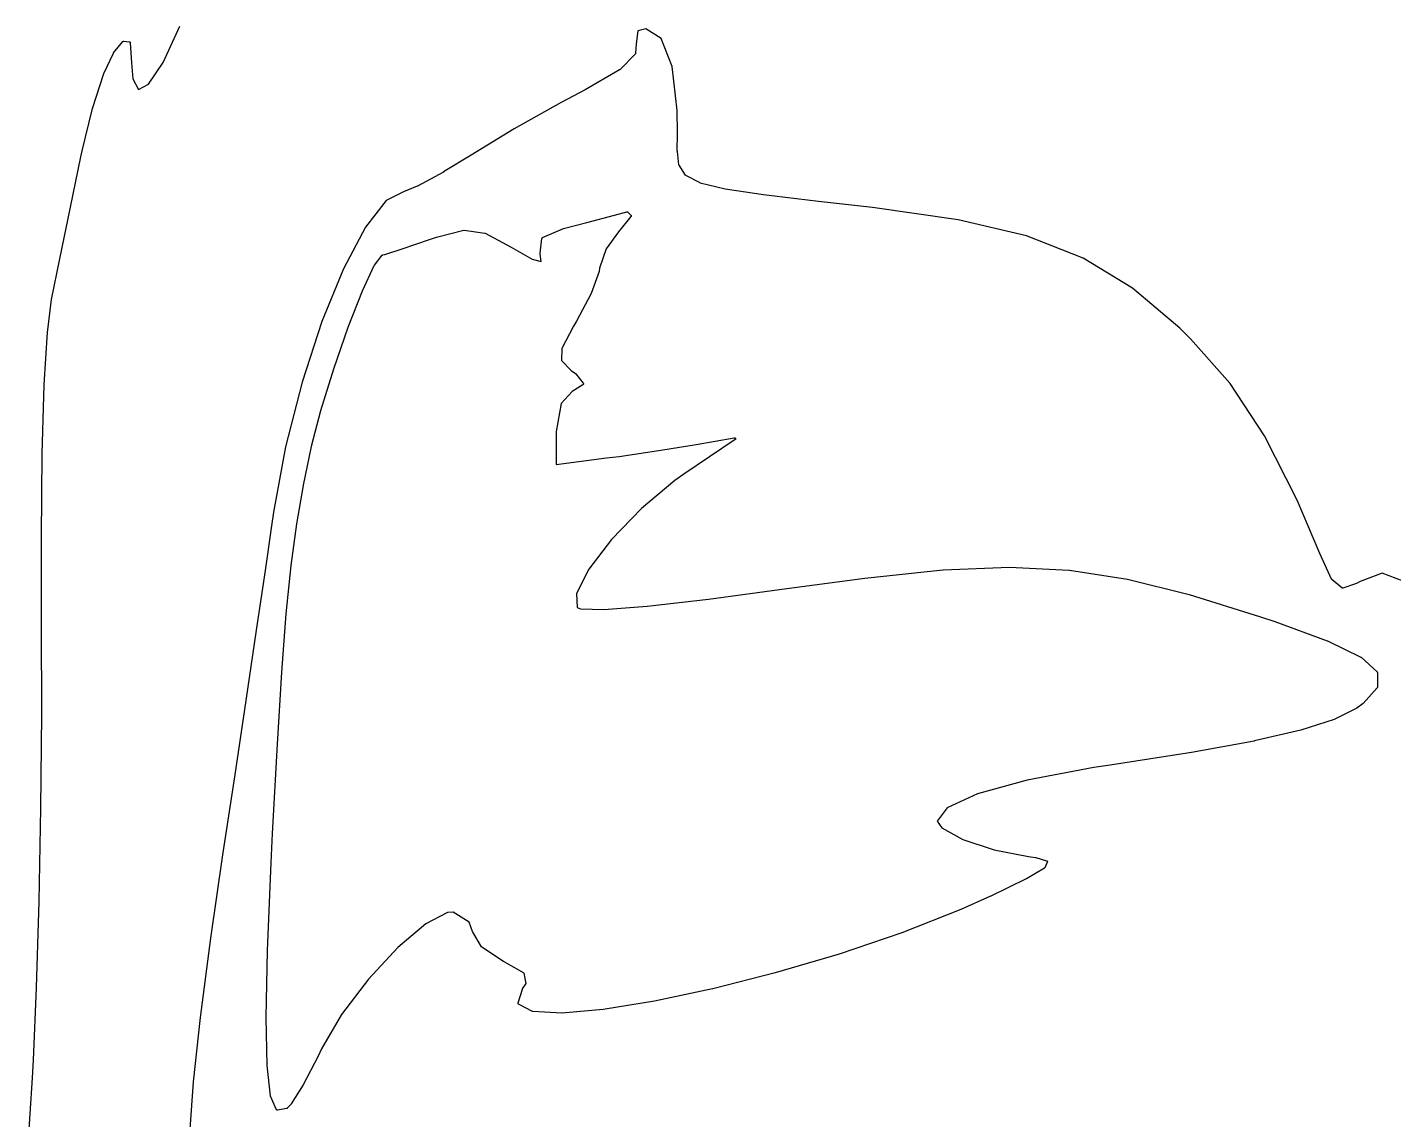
# Model space of a CAD drawing. Extents: x 42 to 258, y -102 to -28.
# Drawn here: x 76.5 to 82.88, y -46.54 to -41.45 of the extents above; entities that cross this region are included whole.
import ezdxf

# ---------------------------------------------------------------- set-up
doc = ezdxf.new("R2010")
doc.units = 0
doc.header["$MEASUREMENT"] = 0
doc.layers.add('BLACK', color=7, linetype='CONTINUOUS')

msp = doc.modelspace()

# ---------------------------------------------------------------- linework, layer by layer
at = {"layer": 'Black'}
for p, q in [((77.1388, -41.6089), (77.2176, -41.4399)), ((79.3556, -41.4615), (79.3475, -41.5231)), ((79.3931, -41.4518), (79.3556, -41.4615)), ((79.464, -41.4974), (79.3931, -41.4518)), ((76.9076, -41.5647), (76.9512, -41.5114)), ((76.9512, -41.5114), (76.9518, -41.5109)), ((76.9518, -41.5109), (76.9523, -41.5104)), ((76.9523, -41.5104), (76.9525, -41.5103)), ((76.9525, -41.5103), (76.9533, -41.51)), ((76.9525, -41.5103), (76.9525, -41.5103)), ((76.9533, -41.51), (76.9539, -41.5097)), ((76.9539, -41.5097), (76.9541, -41.5097)), ((76.9541, -41.5097), (76.9542, -41.5097)), ((76.9542, -41.5097), (76.9549, -41.5096)), ((76.9549, -41.5096), (76.9557, -41.5096)), ((76.9557, -41.5096), (76.9808, -41.5125)), ((76.9808, -41.5125), (76.9808, -41.5125)), ((76.9808, -41.5125), (76.9808, -41.5125)), ((76.9808, -41.5125), (76.9818, -41.5128)), ((76.9818, -41.5128), (76.9825, -41.513)), ((76.9825, -41.513), (76.9825, -41.513)), ((76.9825, -41.513), (76.9825, -41.513)), ((76.9825, -41.513), (76.9833, -41.5136)), ((76.9833, -41.5136), (76.9838, -41.514)), ((76.9838, -41.514), (76.9838, -41.514)), ((76.9838, -41.514), (76.9839, -41.514)), ((76.9839, -41.514), (76.9842, -41.5145)), ((76.9842, -41.5145), (76.9848, -41.5154)), ((76.9848, -41.5154), (76.9848, -41.5154)), ((76.9848, -41.5154), (76.9848, -41.5155)), ((76.9848, -41.5155), (76.9849, -41.516)), ((76.9849, -41.516), (76.9852, -41.5171)), ((76.9852, -41.5171), (76.9852, -41.5171)), ((76.9852, -41.5171), (76.9852, -41.5171)), ((76.9852, -41.5171), (76.9908, -41.6112)), ((79.3475, -41.5231), (79.3452, -41.5664)), ((79.5149, -41.6288), (79.464, -41.4974)), ((76.8618, -41.6608), (76.9069, -41.5657)), ((76.9069, -41.5657), (76.9073, -41.5653)), ((76.9073, -41.5653), (76.9076, -41.5647)), ((79.3438, -41.5696), (79.2716, -41.6431)), ((79.3443, -41.5688), (79.3438, -41.5695)), ((79.3438, -41.5695), (79.3438, -41.5695)), ((79.3438, -41.5695), (79.3438, -41.5696)), ((79.3447, -41.5682), (79.3443, -41.5688)), ((79.3448, -41.5681), (79.3447, -41.5682)), ((79.345, -41.5672), (79.3448, -41.568)), ((79.3448, -41.568), (79.3448, -41.5681)), ((79.3452, -41.5665), (79.345, -41.5672)), ((79.3452, -41.5664), (79.3452, -41.5664)), ((79.3452, -41.5664), (79.3452, -41.5665)), ((76.9908, -41.6112), (76.9969, -41.6865)), ((77.0715, -41.7108), (77.1388, -41.6089)), ((79.2705, -41.6439), (79.1092, -41.7371)), ((79.271, -41.6435), (79.2705, -41.6439)), ((79.2716, -41.6431), (79.271, -41.6435)), ((79.5397, -41.833), (79.5149, -41.6288)), ((76.8093, -41.8239), (76.8615, -41.6614)), ((76.8615, -41.6614), (76.8617, -41.6612)), ((76.8617, -41.6612), (76.8618, -41.6608)), ((76.9969, -41.6865), (77.0248, -41.7363)), ((77.0248, -41.7363), (77.0715, -41.7108)), ((79.109, -41.7372), (78.9974, -41.7959)), ((79.1091, -41.7371), (79.109, -41.7372)), ((79.1092, -41.7371), (79.1091, -41.7371)), ((76.7604, -42.0211), (76.8093, -41.8242)), ((76.8093, -41.824), (76.8093, -41.8239)), ((76.8093, -41.8242), (76.8093, -41.824)), ((78.9974, -41.7959), (78.7778, -41.9198)), ((79.5412, -41.9395), (79.5397, -41.833)), ((78.7778, -41.9198), (78.5765, -42.0419)), ((79.5397, -42.0239), (79.5412, -41.9395)), ((76.7544, -42.0495), (76.7604, -42.0213)), ((76.7604, -42.0212), (76.7604, -42.0211)), ((76.7604, -42.0213), (76.7604, -42.0212)), ((79.5398, -42.0242), (79.5397, -42.0239)), ((79.5398, -42.0246), (79.5398, -42.0242)), ((79.5472, -42.0873), (79.5398, -42.0246)), ((76.706, -42.2852), (76.7544, -42.0495)), ((76.7544, -42.0495), (76.7544, -42.0495)), ((76.7544, -42.0495), (76.7544, -42.0495)), ((78.5765, -42.0419), (78.4478, -42.1206)), ((79.5473, -42.0876), (79.5472, -42.0873)), ((79.5473, -42.0879), (79.5473, -42.0876)), ((79.5476, -42.0884), (79.5473, -42.0879)), ((79.5477, -42.089), (79.5476, -42.0884)), ((79.5479, -42.0892), (79.5477, -42.089)), ((79.548, -42.0895), (79.5479, -42.0892)), ((79.578, -42.1355), (79.548, -42.0895)), ((78.4476, -42.1207), (78.3262, -42.1873)), ((78.4478, -42.1206), (78.4476, -42.1207)), ((78.4476, -42.1207), (78.4476, -42.1207)), ((79.5783, -42.1358), (79.578, -42.1355)), ((79.5785, -42.1361), (79.5783, -42.1358)), ((79.5789, -42.1364), (79.5785, -42.1361)), ((79.5792, -42.1368), (79.5789, -42.1364)), ((79.5795, -42.1369), (79.5792, -42.1368)), ((79.5799, -42.1372), (79.5795, -42.1369)), ((79.646, -42.1717), (79.5799, -42.1372)), ((78.2611, -42.213), (78.1808, -42.2539)), ((78.3257, -42.1875), (78.2611, -42.213)), ((78.3259, -42.1874), (78.3257, -42.1875)), ((78.3262, -42.1873), (78.3259, -42.1874)), ((79.6466, -42.1719), (79.646, -42.1717)), ((79.6471, -42.1721), (79.6466, -42.1719)), ((79.7629, -42.2002), (79.6471, -42.1721)), ((79.7632, -42.2002), (79.7629, -42.2002)), ((79.7634, -42.2002), (79.7632, -42.2002)), ((79.9425, -42.227), (79.7634, -42.2002)), ((79.9426, -42.227), (79.9425, -42.227)), ((80.1987, -42.2577), (79.9426, -42.227)), ((79.9426, -42.227), (79.9426, -42.227)), ((76.6565, -42.5267), (76.706, -42.2852)), ((76.706, -42.2852), (76.706, -42.2852)), ((78.1808, -42.2539), (78.0837, -42.3787)), ((80.4513, -42.2865), (80.1987, -42.2577)), ((80.1987, -42.2577), (80.1987, -42.2577)), ((80.1987, -42.2577), (80.1987, -42.2577)), ((80.8502, -42.3437), (80.4513, -42.2865)), ((79.0089, -42.3836), (79.1173, -42.3566)), ((79.1173, -42.3566), (79.2467, -42.3215)), ((79.2467, -42.3214), (79.3044, -42.3065)), ((79.2467, -42.3215), (79.2467, -42.3214)), ((79.2467, -42.3215), (79.2467, -42.3215)), ((79.3232, -42.3287), (79.2647, -42.3992)), ((79.3044, -42.3065), (79.3045, -42.3064)), ((79.3044, -42.3065), (79.3044, -42.3065)), ((79.3045, -42.3064), (79.3053, -42.3064)), ((79.3053, -42.3064), (79.3061, -42.3063)), ((79.3061, -42.3063), (79.3062, -42.3063)), ((79.3062, -42.3063), (79.3062, -42.3063)), ((79.3062, -42.3063), (79.307, -42.3066)), ((79.307, -42.3066), (79.3078, -42.3068)), ((79.3078, -42.3068), (79.3078, -42.3068)), ((79.3078, -42.3068), (79.3079, -42.3068)), ((79.3079, -42.3068), (79.3085, -42.3073)), ((79.3085, -42.3073), (79.3092, -42.3078)), ((79.3092, -42.3078), (79.3092, -42.3078)), ((79.3092, -42.3078), (79.3093, -42.3078)), ((79.3093, -42.3078), (79.3229, -42.322)), ((79.3229, -42.322), (79.323, -42.3222)), ((79.323, -42.3222), (79.3231, -42.3223)), ((79.3231, -42.3223), (79.3235, -42.3229)), ((79.3234, -42.3284), (79.3232, -42.3285)), ((79.3232, -42.3285), (79.3232, -42.3287)), ((79.3237, -42.3278), (79.3234, -42.3284)), ((79.3235, -42.3229), (79.3239, -42.3235)), ((79.324, -42.3272), (79.3237, -42.3278)), ((79.3239, -42.3235), (79.3239, -42.3236)), ((79.3239, -42.3236), (79.324, -42.3238)), ((79.324, -42.3238), (79.3241, -42.3245)), ((79.3241, -42.327), (79.324, -42.3272)), ((79.3241, -42.3245), (79.3243, -42.3251)), ((79.3242, -42.3261), (79.3241, -42.3269)), ((79.3241, -42.3269), (79.3241, -42.327)), ((79.3243, -42.3255), (79.3242, -42.3261)), ((79.3243, -42.3251), (79.3243, -42.3253)), ((79.3243, -42.3253), (79.3243, -42.3255)), ((81.1703, -42.4193), (80.8502, -42.3437)), ((78.0837, -42.3787), (77.9811, -42.5726)), ((78.416, -42.4244), (78.5424, -42.3921)), ((78.5424, -42.3921), (78.5425, -42.3921)), ((78.5425, -42.3921), (78.5426, -42.3921)), ((78.5426, -42.3921), (78.5434, -42.3921)), ((78.5434, -42.3921), (78.5441, -42.392)), ((78.5441, -42.392), (78.5442, -42.392)), ((78.5442, -42.392), (78.5443, -42.392)), ((78.5443, -42.392), (78.6414, -42.4061)), ((78.6414, -42.4061), (78.6414, -42.4061)), ((78.6414, -42.4061), (78.6414, -42.4061)), ((78.6414, -42.4061), (78.6424, -42.4064)), ((78.6424, -42.4064), (78.6431, -42.4067)), ((78.6431, -42.4067), (78.6431, -42.4067)), ((78.6431, -42.4067), (78.6431, -42.4067)), ((78.6431, -42.4067), (78.7643, -42.4722)), ((78.9109, -42.4269), (79.0081, -42.3839)), ((79.0081, -42.3839), (79.0085, -42.3838)), ((79.0085, -42.3838), (79.0089, -42.3836)), ((79.2647, -42.3992), (79.2079, -42.4797)), ((81.4344, -42.5225), (81.1703, -42.4193)), ((78.1748, -42.5052), (78.2544, -42.4798)), ((78.2544, -42.4798), (78.3828, -42.4358)), ((78.3828, -42.4358), (78.4156, -42.4245)), ((78.3828, -42.4358), (78.3828, -42.4358)), ((78.4156, -42.4245), (78.4158, -42.4245)), ((78.4158, -42.4245), (78.416, -42.4244)), ((78.7643, -42.4722), (78.7643, -42.4722)), ((78.7643, -42.4722), (78.7644, -42.4722)), ((78.7644, -42.4722), (78.8618, -42.5281)), ((78.8992, -42.4995), (78.9079, -42.4309)), ((78.9079, -42.4309), (78.9082, -42.4301)), ((78.9082, -42.4301), (78.9084, -42.4293)), ((78.9084, -42.4292), (78.9089, -42.4286)), ((78.9084, -42.4293), (78.9084, -42.4292)), ((78.9084, -42.4293), (78.9084, -42.4293)), ((78.9089, -42.4286), (78.9094, -42.4279)), ((78.9094, -42.4279), (78.9094, -42.4279)), ((78.9094, -42.4279), (78.9095, -42.4279)), ((78.9095, -42.4279), (78.9102, -42.4274)), ((78.9102, -42.4274), (78.9109, -42.4269)), ((79.2079, -42.4797), (79.1765, -42.5692)), ((76.6179, -42.7154), (76.6565, -42.5267)), ((76.6565, -42.5267), (76.6565, -42.5267)), ((78.1257, -42.5553), (78.1618, -42.5094)), ((78.1618, -42.5094), (78.1624, -42.5089)), ((78.1624, -42.5089), (78.163, -42.5083)), ((78.163, -42.5083), (78.1631, -42.5082)), ((78.163, -42.5083), (78.163, -42.5083)), ((78.1631, -42.5082), (78.1638, -42.5079)), ((78.1638, -42.5079), (78.1645, -42.5076)), ((78.1645, -42.5076), (78.1748, -42.5052)), ((78.8618, -42.5281), (78.9037, -42.5382)), ((78.8992, -42.4999), (78.8992, -42.4995)), ((78.8992, -42.5002), (78.8992, -42.4999)), ((78.8993, -42.5007), (78.8992, -42.5002)), ((78.8993, -42.5013), (78.8993, -42.5007)), ((78.8994, -42.5016), (78.8993, -42.5013)), ((78.8995, -42.5019), (78.8994, -42.5016)), ((78.9001, -42.5035), (78.8995, -42.5019)), ((78.9037, -42.5382), (78.9001, -42.5035)), ((81.6652, -42.6629), (81.4344, -42.5225)), ((77.9811, -42.5726), (77.8802, -42.8189)), ((78.0695, -42.6756), (78.1251, -42.5563)), ((78.1251, -42.5563), (78.1254, -42.5558)), ((78.1254, -42.5558), (78.1257, -42.5553)), ((79.1745, -42.5857), (79.1381, -42.6874)), ((79.1746, -42.5852), (79.1745, -42.5857)), ((79.1748, -42.5846), (79.1746, -42.5852)), ((79.1765, -42.5692), (79.1748, -42.5846)), ((78.0033, -42.8446), (78.0694, -42.6759)), ((78.0694, -42.6758), (78.0695, -42.6756)), ((78.0694, -42.6759), (78.0694, -42.6758)), ((81.8856, -42.8498), (81.6652, -42.6629)), ((76.5987, -42.8693), (76.6178, -42.7158)), ((76.6178, -42.7158), (76.6179, -42.7156)), ((76.6179, -42.7156), (76.6179, -42.7154)), ((79.1378, -42.6881), (79.0693, -42.8173)), ((79.1379, -42.6877), (79.1378, -42.6881)), ((79.1381, -42.6874), (79.1379, -42.6877)), ((77.8802, -42.8189), (77.7877, -43.1011)), ((77.9355, -43.0387), (78.0032, -42.8448)), ((78.0032, -42.8447), (78.0033, -42.8446)), ((78.0032, -42.8448), (78.0032, -42.8447)), ((79.0553, -42.8405), (79.0003, -42.9444)), ((79.0692, -42.8176), (79.0553, -42.8405)), ((79.0693, -42.8173), (79.0692, -42.8174)), ((79.0692, -42.8174), (79.0692, -42.8176)), ((81.9354, -42.8986), (81.8856, -42.8498)), ((76.5841, -43.1132), (76.5986, -42.8696)), ((76.5986, -42.8696), (76.5987, -42.8695)), ((76.5987, -42.8695), (76.5987, -42.8693)), ((82.1203, -43.1085), (81.9354, -42.8986)), ((79.0003, -42.9444), (78.9983, -43.0007)), ((77.875, -43.2338), (77.9354, -43.0388)), ((77.9354, -43.0388), (77.9355, -43.0387)), ((77.9354, -43.0388), (77.9354, -43.0388)), ((78.9983, -43.0007), (79.0445, -43.0465)), ((79.0445, -43.0465), (79.0645, -43.0615)), ((76.5746, -43.4355), (76.5841, -43.1133)), ((76.5841, -43.1133), (76.5841, -43.1132)), ((76.5841, -43.1133), (76.5841, -43.1133)), ((77.7877, -43.1011), (77.7102, -43.4029)), ((79.0992, -43.1137), (79.0495, -43.1445)), ((79.0645, -43.0615), (79.0649, -43.062)), ((79.0649, -43.062), (79.0654, -43.0624)), ((79.0654, -43.0624), (79.1004, -43.1063)), ((79.0997, -43.1132), (79.0992, -43.1137)), ((79.1003, -43.1127), (79.0997, -43.1132)), ((79.1004, -43.1125), (79.1003, -43.1126)), ((79.1003, -43.1126), (79.1003, -43.1127)), ((79.1004, -43.1063), (79.1008, -43.107)), ((79.1008, -43.1119), (79.1004, -43.1125)), ((79.1008, -43.107), (79.1012, -43.1076)), ((79.1012, -43.1113), (79.1008, -43.1119)), ((79.1012, -43.1076), (79.1012, -43.1077)), ((79.1012, -43.1077), (79.1013, -43.1078)), ((79.1013, -43.111), (79.1012, -43.1111)), ((79.1012, -43.1111), (79.1012, -43.1113)), ((79.1013, -43.1078), (79.1014, -43.1086)), ((79.1014, -43.1103), (79.1013, -43.111)), ((79.1014, -43.1086), (79.1015, -43.1093)), ((79.1015, -43.1096), (79.1014, -43.1103)), ((79.1015, -43.1093), (79.1015, -43.1094)), ((79.1015, -43.1094), (79.1015, -43.1096)), ((82.2815, -43.3513), (82.1203, -43.1085)), ((79.0495, -43.1445), (78.9973, -43.2018)), ((77.8318, -43.401), (77.8749, -43.2341)), ((77.8749, -43.2341), (77.875, -43.234)), ((77.875, -43.234), (77.875, -43.2338)), ((78.9973, -43.2018), (78.9736, -43.3314)), ((78.9736, -43.3314), (78.9736, -43.4857)), ((79.8096, -43.3699), (79.57, -43.5315)), ((79.6281, -43.3927), (79.8059, -43.3608)), ((79.8059, -43.3608), (79.8066, -43.3608)), ((79.8066, -43.3608), (79.8073, -43.3608)), ((79.8073, -43.3608), (79.8075, -43.3608)), ((79.8075, -43.3608), (79.8077, -43.3608)), ((79.8077, -43.3608), (79.8083, -43.361)), ((79.8083, -43.361), (79.809, -43.3612)), ((79.809, -43.3612), (79.8091, -43.3613)), ((79.8091, -43.3613), (79.8093, -43.3614)), ((79.8093, -43.3614), (79.8098, -43.3618)), ((79.8101, -43.3694), (79.8096, -43.3699)), ((79.8098, -43.3618), (79.8104, -43.3623)), ((79.8106, -43.3689), (79.8101, -43.3694)), ((79.8104, -43.3623), (79.8105, -43.3624)), ((79.8105, -43.3624), (79.8106, -43.3625)), ((79.8106, -43.3625), (79.811, -43.3631)), ((79.8107, -43.3688), (79.8106, -43.3689)), ((79.8108, -43.3687), (79.8107, -43.3688)), ((79.8112, -43.368), (79.8108, -43.3687)), ((79.811, -43.3631), (79.8114, -43.3637)), ((79.8115, -43.3674), (79.8112, -43.368)), ((79.8114, -43.3637), (79.8114, -43.3639)), ((79.8114, -43.3639), (79.8115, -43.364)), ((79.8115, -43.364), (79.8116, -43.3647)), ((79.8116, -43.3671), (79.8115, -43.3673)), ((79.8115, -43.3673), (79.8115, -43.3674)), ((79.8116, -43.3647), (79.8118, -43.3654)), ((79.8117, -43.3664), (79.8116, -43.3671)), ((79.8118, -43.3657), (79.8117, -43.3664)), ((79.8118, -43.3654), (79.8118, -43.3655)), ((79.8118, -43.3655), (79.8118, -43.3657)), ((82.4343, -43.6523), (82.2815, -43.3513)), ((76.5704, -43.8248), (76.5746, -43.4356)), ((76.5746, -43.4356), (76.5746, -43.4355)), ((76.5746, -43.4355), (76.5746, -43.4355)), ((77.7102, -43.4029), (77.6544, -43.7079)), ((77.794, -43.5831), (77.8317, -43.4012)), ((77.8317, -43.4012), (77.8318, -43.4011)), ((77.8318, -43.4011), (77.8318, -43.401)), ((79.2675, -43.4478), (79.4633, -43.4195)), ((79.4633, -43.4195), (79.6281, -43.3927)), ((78.9736, -43.4857), (79.2092, -43.4555)), ((79.2092, -43.4555), (79.2675, -43.4478)), ((79.2092, -43.4555), (79.2092, -43.4555)), ((79.5285, -43.5607), (79.3722, -43.6913)), ((79.57, -43.5315), (79.5285, -43.5607)), ((77.7629, -43.7631), (77.794, -43.5833)), ((77.794, -43.5832), (77.794, -43.5831)), ((77.794, -43.5833), (77.794, -43.5832)), ((79.3722, -43.6913), (79.233, -43.8358)), ((82.5403, -43.9011), (82.4343, -43.6523)), ((77.6544, -43.7079), (77.6452, -43.7724)), ((76.5704, -43.8249), (76.5704, -43.8248)), ((76.5717, -44.2405), (76.5704, -43.8249)), ((76.5704, -43.8249), (76.5704, -43.8249)), ((77.6452, -43.7724), (77.6148, -43.9804)), ((77.6452, -43.7724), (77.6452, -43.7724)), ((77.6452, -43.7724), (77.6452, -43.7724)), ((77.7367, -43.9575), (77.7628, -43.7633)), ((77.7628, -43.7633), (77.7629, -43.7632)), ((77.7629, -43.7632), (77.7629, -43.7631)), ((79.233, -43.8358), (79.1265, -43.9748)), ((82.5403, -43.9012), (82.5403, -43.9011)), ((82.5946, -44.0205), (82.5403, -43.9012)), ((82.5403, -43.9012), (82.5403, -43.9012)), ((77.6148, -43.9804), (77.5737, -44.2587)), ((77.6148, -43.9804), (77.6148, -43.9804)), ((77.6148, -43.9804), (77.6148, -43.9804)), ((77.714, -44.1827), (77.7367, -43.9576)), ((77.7367, -43.9576), (77.7367, -43.9575)), ((77.7367, -43.9576), (77.7367, -43.9576)), ((79.1265, -43.9748), (79.0684, -44.0877)), ((80.0508, -44.0651), (80.4146, -44.0157)), ((80.4146, -44.0157), (80.4146, -44.0157)), ((80.4146, -44.0157), (80.4147, -44.0157)), ((80.4147, -44.0157), (80.7801, -43.9782)), ((80.7801, -43.9782), (80.7802, -43.9782)), ((80.7802, -43.9782), (80.7804, -43.9782)), ((80.7804, -43.9782), (81.0904, -43.9657)), ((81.0904, -43.9657), (81.0907, -43.9657)), ((81.0907, -43.9657), (81.0909, -43.9657)), ((81.0909, -43.9657), (81.3696, -43.9797)), ((81.3696, -43.9797), (81.3699, -43.9797)), ((81.3699, -43.9797), (81.3701, -43.9797)), ((81.3701, -43.9797), (81.6415, -44.0216)), ((82.8301, -43.993), (82.7281, -44.0312)), ((82.9286, -44.0297), (82.8301, -43.993)), ((79.685, -44.1151), (80.0508, -44.0651)), ((80.0508, -44.0651), (80.0508, -44.0651)), ((81.6415, -44.0216), (81.6417, -44.0217)), ((81.6417, -44.0217), (81.6419, -44.0217)), ((81.6419, -44.0217), (81.9297, -44.0928)), ((82.5947, -44.0206), (82.5946, -44.0205)), ((82.5948, -44.0208), (82.5947, -44.0206)), ((82.5952, -44.0213), (82.5948, -44.0208)), ((82.5956, -44.0219), (82.5952, -44.0213)), ((82.5958, -44.022), (82.5956, -44.0219)), ((82.5959, -44.0222), (82.5958, -44.022)), ((82.6424, -44.0623), (82.5959, -44.0222)), ((82.6432, -44.0628), (82.6424, -44.0623)), ((82.6439, -44.0632), (82.6432, -44.0628)), ((82.6447, -44.0634), (82.6439, -44.0632)), ((82.6439, -44.0632), (82.6439, -44.0632)), ((82.6439, -44.0632), (82.6439, -44.0632)), ((82.6456, -44.0636), (82.6447, -44.0634)), ((82.6464, -44.0634), (82.6456, -44.0636)), ((82.6456, -44.0636), (82.6456, -44.0636)), ((82.6456, -44.0636), (82.6456, -44.0636)), ((82.6473, -44.0633), (82.6464, -44.0634)), ((82.7106, -44.0417), (82.6473, -44.0633)), ((82.711, -44.0414), (82.7106, -44.0417)), ((82.7115, -44.0412), (82.711, -44.0414)), ((82.7281, -44.0312), (82.7115, -44.0412)), ((79.0684, -44.0877), (79.0727, -44.1534)), ((79.3982, -44.1477), (79.685, -44.1151)), ((81.9297, -44.0928), (81.9298, -44.0928)), ((81.9298, -44.0928), (81.93, -44.0929)), ((81.93, -44.0929), (82.2581, -44.1946)), ((77.6931, -44.4553), (77.714, -44.1829)), ((77.714, -44.1828), (77.714, -44.1827)), ((77.714, -44.1829), (77.714, -44.1828)), ((79.0727, -44.1534), (79.087, -44.1591)), ((79.087, -44.1591), (79.1967, -44.1626)), ((79.1967, -44.1626), (79.3982, -44.1477)), ((82.2581, -44.1946), (82.2582, -44.1947)), ((82.2582, -44.1947), (82.2582, -44.1947)), ((82.2582, -44.1947), (82.3288, -44.2182)), ((76.5725, -44.652), (76.5717, -44.2405)), ((77.5737, -44.2587), (77.5249, -44.5867)), ((77.5737, -44.2587), (77.5737, -44.2587)), ((77.5737, -44.2587), (77.5737, -44.2587)), ((82.3288, -44.2182), (82.3288, -44.2183)), ((82.3288, -44.2183), (82.3289, -44.2183)), ((82.3289, -44.2183), (82.5745, -44.3084)), ((82.5745, -44.3084), (82.5747, -44.3085)), ((82.5747, -44.3085), (82.575, -44.3086)), ((82.575, -44.3086), (82.7311, -44.3846)), ((82.7311, -44.3846), (82.7316, -44.385)), ((82.7316, -44.385), (82.7323, -44.3854)), ((82.7323, -44.3854), (82.8066, -44.4539)), ((77.6724, -44.7918), (77.6931, -44.4554)), ((77.6931, -44.4554), (77.6931, -44.4553)), ((77.6931, -44.4554), (77.6931, -44.4554)), ((82.8066, -44.4539), (82.8068, -44.4541)), ((82.8068, -44.4541), (82.8071, -44.4543)), ((82.8071, -44.4543), (82.8074, -44.4548)), ((82.8074, -44.4548), (82.8077, -44.4553)), ((82.8077, -44.4553), (82.8078, -44.4556)), ((82.8078, -44.4556), (82.8079, -44.4558)), ((82.8079, -44.4558), (82.808, -44.4564)), ((82.808, -44.4564), (82.8082, -44.4569)), ((82.8082, -44.4569), (82.8082, -44.4572)), ((82.8082, -44.4572), (82.8083, -44.4575)), ((82.8083, -44.4575), (82.8088, -44.5249)), ((82.808, -44.5275), (82.8076, -44.5282)), ((82.8084, -44.5269), (82.808, -44.5275)), ((82.8085, -44.5267), (82.8084, -44.5268)), ((82.8084, -44.5268), (82.8084, -44.5269)), ((82.8086, -44.5259), (82.8085, -44.5267)), ((82.8088, -44.5252), (82.8086, -44.5259)), ((82.8088, -44.5249), (82.8088, -44.5251)), ((82.8088, -44.5251), (82.8088, -44.5252)), ((77.5249, -44.5867), (77.4715, -44.9434)), ((77.5249, -44.5867), (77.5249, -44.5867)), ((77.5249, -44.5867), (77.5249, -44.5867)), ((82.8075, -44.5283), (82.742, -44.6011)), ((82.8076, -44.5282), (82.8075, -44.5283)), ((82.8076, -44.5282), (82.8076, -44.5282)), ((76.5684, -45.0902), (76.5725, -44.652)), ((82.7117, -44.6232), (82.6068, -44.6762)), ((82.7121, -44.623), (82.7117, -44.6232)), ((82.7124, -44.6228), (82.7121, -44.623)), ((82.7412, -44.6018), (82.7124, -44.6228)), ((82.7416, -44.6015), (82.7412, -44.6018)), ((82.742, -44.6011), (82.7416, -44.6015)), ((82.6061, -44.6765), (82.4515, -44.7264)), ((82.6064, -44.6763), (82.6061, -44.6765)), ((82.6068, -44.6762), (82.6064, -44.6763)), ((82.2337, -44.7765), (81.9411, -44.8295)), ((82.2338, -44.7764), (82.2337, -44.7765)), ((82.2339, -44.7764), (82.2338, -44.7764)), ((82.451, -44.7265), (82.2339, -44.7764)), ((82.4512, -44.7264), (82.451, -44.7265)), ((82.4515, -44.7264), (82.4512, -44.7264)), ((77.6503, -45.2085), (77.6724, -44.7918)), ((77.6724, -44.7918), (77.6724, -44.7918)), ((77.6724, -44.7918), (77.6724, -44.7918)), ((81.941, -44.8296), (81.5602, -44.889)), ((81.9411, -44.8295), (81.941, -44.8296)), ((81.9411, -44.8295), (81.9411, -44.8295)), ((81.4843, -44.9006), (81.1729, -44.9593)), ((81.5602, -44.889), (81.4843, -44.9006)), ((81.5602, -44.889), (81.5602, -44.889)), ((81.5602, -44.889), (81.5602, -44.889)), ((77.4715, -44.9434), (77.4167, -45.308)), ((77.4715, -44.9434), (77.4715, -44.9434)), ((77.4715, -44.9434), (77.4715, -44.9434)), ((81.1729, -44.9593), (80.942, -45.0227)), ((80.942, -45.0227), (80.7994, -45.0879)), ((76.5601, -45.5253), (76.5684, -45.0902)), ((80.7994, -45.0879), (80.7528, -45.1501)), ((80.7528, -45.1501), (80.7753, -45.1824)), ((77.6435, -45.3451), (77.6503, -45.2085)), ((77.6503, -45.2085), (77.6503, -45.2085)), ((77.6503, -45.2085), (77.6503, -45.2085)), ((80.7753, -45.1824), (80.8732, -45.2359)), ((80.8732, -45.2359), (81.0183, -45.2847)), ((81.0183, -45.2847), (81.1792, -45.3162)), ((77.4167, -45.308), (77.3604, -45.6961)), ((77.6261, -45.7535), (77.6435, -45.3451)), ((77.6435, -45.3451), (77.6435, -45.3451)), ((77.6435, -45.3451), (77.6435, -45.3451)), ((81.1792, -45.3162), (81.2126, -45.3205)), ((81.2126, -45.3205), (81.2129, -45.3206)), ((81.2129, -45.3206), (81.2133, -45.3206)), ((81.2133, -45.3206), (81.2638, -45.335)), ((81.267, -45.3418), (81.2554, -45.3683)), ((81.2638, -45.335), (81.2645, -45.3353)), ((81.2645, -45.3353), (81.2652, -45.3356)), ((81.2652, -45.3356), (81.2653, -45.3357)), ((81.2653, -45.3357), (81.2654, -45.3358)), ((81.2654, -45.3358), (81.2659, -45.3363)), ((81.2659, -45.3363), (81.2665, -45.3368)), ((81.2665, -45.3368), (81.2665, -45.3369)), ((81.2665, -45.3369), (81.2666, -45.337)), ((81.2666, -45.337), (81.2669, -45.3377)), ((81.2669, -45.3377), (81.2672, -45.3384)), ((81.2672, -45.3411), (81.267, -45.3418)), ((81.2672, -45.3384), (81.2673, -45.3385)), ((81.2674, -45.3403), (81.2672, -45.3411)), ((81.2673, -45.3385), (81.2673, -45.3386)), ((81.2673, -45.3386), (81.2674, -45.3394)), ((81.2674, -45.3394), (81.2674, -45.3401)), ((81.2674, -45.3401), (81.2674, -45.3402)), ((81.2674, -45.3402), (81.2674, -45.3403)), ((81.1691, -45.4194), (81.0028, -45.5001)), ((81.1692, -45.4193), (81.1691, -45.4194)), ((81.1694, -45.4193), (81.1692, -45.4193)), ((81.2533, -45.3707), (81.1694, -45.4193)), ((81.2539, -45.3702), (81.2533, -45.3707)), ((81.2544, -45.3698), (81.2539, -45.3702)), ((81.2545, -45.3696), (81.2544, -45.3698)), ((81.2547, -45.3695), (81.2545, -45.3696)), ((81.255, -45.3689), (81.2547, -45.3695)), ((81.2554, -45.3683), (81.255, -45.3689)), ((76.5482, -45.9273), (76.5601, -45.5253)), ((81.0027, -45.5001), (80.8638, -45.5626)), ((81.0028, -45.5001), (81.0027, -45.5001)), ((81.0027, -45.5001), (81.0027, -45.5001)), ((78.4673, -45.5762), (78.3653, -45.6296)), ((78.4925, -45.5751), (78.4673, -45.5762)), ((78.5681, -45.6226), (78.4925, -45.5751)), ((80.8636, -45.5627), (80.5886, -45.6711)), ((80.8637, -45.5626), (80.8636, -45.5627)), ((80.8638, -45.5626), (80.8637, -45.5626)), ((78.3653, -45.6296), (78.2352, -45.7406)), ((78.5829, -45.6652), (78.5681, -45.6226)), ((78.5831, -45.6656), (78.5829, -45.6652)), ((78.5833, -45.6661), (78.5831, -45.6656)), ((78.6254, -45.7374), (78.5833, -45.6661)), ((80.5884, -45.6712), (80.2952, -45.7708)), ((80.5885, -45.6711), (80.5884, -45.6712)), ((80.5886, -45.6711), (80.5885, -45.6711)), ((77.3604, -45.6961), (77.3123, -46.0667)), ((78.6256, -45.7376), (78.6254, -45.7374)), ((78.6257, -45.7379), (78.6256, -45.7376)), ((78.6262, -45.7383), (78.6257, -45.7379)), ((78.6266, -45.7388), (78.6262, -45.7383)), ((78.6268, -45.7389), (78.6266, -45.7388)), ((78.627, -45.7391), (78.6268, -45.7389)), ((78.7286, -45.8059), (78.627, -45.7391)), ((77.6195, -46.0668), (77.6261, -45.7536)), ((77.6262, -45.7536), (77.6261, -45.7535)), ((77.6261, -45.7536), (77.6262, -45.7536)), ((78.2352, -45.7406), (78.0975, -45.8886)), ((80.295, -45.7709), (79.9964, -45.8591)), ((80.2951, -45.7708), (80.295, -45.7709)), ((80.2952, -45.7708), (80.2951, -45.7708)), ((78.729, -45.8061), (78.7286, -45.8059)), ((78.7293, -45.8063), (78.729, -45.8061)), ((78.7312, -45.8071), (78.7293, -45.8063)), ((78.8245, -45.86), (78.7312, -45.8071)), ((78.8343, -45.9077), (78.8245, -45.86)), ((79.9962, -45.8591), (79.7048, -45.9334)), ((79.9963, -45.8591), (79.9962, -45.8591)), ((79.9964, -45.8591), (79.9963, -45.8591)), ((76.5333, -46.2662), (76.5482, -45.9273)), ((78.0975, -45.8886), (77.9722, -46.0529)), ((78.8168, -45.9337), (78.8343, -45.9077)), ((78.7965, -45.9987), (78.8162, -45.935)), ((78.8162, -45.935), (78.8165, -45.9344)), ((78.8165, -45.9344), (78.8168, -45.9337)), ((79.433, -45.9912), (79.1943, -46.0298)), ((79.4331, -45.9912), (79.433, -45.9912)), ((79.4332, -45.9911), (79.4331, -45.9912)), ((79.7046, -45.9334), (79.4332, -45.9911)), ((79.7047, -45.9334), (79.7046, -45.9334)), ((79.7048, -45.9334), (79.7047, -45.9334)), ((77.9722, -46.0529), (77.8791, -46.213)), ((78.7963, -46.0003), (78.7964, -45.9995)), ((78.7963, -46.0004), (78.7963, -46.0003)), ((78.7965, -46.0012), (78.7963, -46.0004)), ((78.7963, -46.0004), (78.7963, -46.0004)), ((78.7964, -45.9995), (78.7965, -45.9987)), ((78.7967, -46.002), (78.7965, -46.0012)), ((78.7967, -46.0021), (78.7967, -46.002)), ((78.7972, -46.0028), (78.7967, -46.0021)), ((78.7967, -46.0021), (78.7967, -46.0021)), ((78.7976, -46.0035), (78.7972, -46.0028)), ((78.7976, -46.0036), (78.7976, -46.0035)), ((78.7976, -46.0035), (78.7976, -46.0035)), ((78.7983, -46.0041), (78.7976, -46.0036)), ((78.7989, -46.0046), (78.7983, -46.0041)), ((78.863, -46.0388), (78.7989, -46.0046)), ((78.8632, -46.0389), (78.863, -46.0388)), ((78.8634, -46.039), (78.8632, -46.0389)), ((78.864, -46.0391), (78.8634, -46.039)), ((78.8646, -46.0393), (78.864, -46.0391)), ((78.8648, -46.0393), (78.8646, -46.0393)), ((78.8651, -46.0394), (78.8648, -46.0393)), ((79, -46.0468), (78.8651, -46.0394)), ((79.0004, -46.0467), (79, -46.0468)), ((79.0008, -46.0467), (79.0004, -46.0467)), ((79.1939, -46.0298), (79.0008, -46.0467)), ((79.1941, -46.0298), (79.1939, -46.0298)), ((79.1943, -46.0298), (79.1941, -46.0298)), ((77.3123, -46.0667), (77.2798, -46.3672)), ((77.6195, -46.067), (77.6195, -46.0668)), ((77.6195, -46.0671), (77.6195, -46.067)), ((77.6241, -46.2911), (77.6195, -46.0671)), ((77.8629, -46.2472), (77.7929, -46.3812)), ((77.8791, -46.213), (77.8629, -46.247)), ((77.8629, -46.247), (77.8629, -46.2471)), ((77.8629, -46.2471), (77.8629, -46.2472)), ((76.5285, -46.3483), (76.5333, -46.2662)), ((77.6241, -46.2913), (77.6241, -46.2911)), ((77.6241, -46.2916), (77.6241, -46.2913)), ((77.6403, -46.4323), (77.6241, -46.2916)), ((76.505, -46.721), (76.5285, -46.3483)), ((76.5285, -46.3483), (76.5285, -46.3483)), ((77.2798, -46.3672), (77.2641, -46.5874)), ((77.6405, -46.4331), (77.6403, -46.4323)), ((77.6407, -46.4338), (77.6405, -46.4331)), ((77.669, -46.4973), (77.6407, -46.4338)), ((77.7927, -46.3815), (77.737, -46.4701)), ((77.7928, -46.3813), (77.7927, -46.3815)), ((77.7929, -46.3812), (77.7928, -46.3813)), ((77.6694, -46.4979), (77.669, -46.4973)), ((77.6698, -46.4985), (77.6694, -46.4979)), ((77.6699, -46.4986), (77.6698, -46.4985)), ((77.67, -46.4987), (77.6699, -46.4986)), ((77.6706, -46.4991), (77.67, -46.4987)), ((77.6712, -46.4996), (77.6706, -46.4991)), ((77.6713, -46.4996), (77.6712, -46.4996)), ((77.6714, -46.4997), (77.6713, -46.4996)), ((77.6721, -46.4999), (77.6714, -46.4997)), ((77.6728, -46.5002), (77.6721, -46.4999)), ((77.6729, -46.5002), (77.6728, -46.5002)), ((77.6731, -46.5002), (77.6729, -46.5002)), ((77.6738, -46.5001), (77.6731, -46.5002)), ((77.6745, -46.5001), (77.6738, -46.5001)), ((77.7153, -46.4922), (77.6745, -46.5001)), ((77.716, -46.4919), (77.7153, -46.4922)), ((77.7167, -46.4917), (77.716, -46.4919)), ((77.7168, -46.4916), (77.7167, -46.4917)), ((77.717, -46.4916), (77.7168, -46.4916)), ((77.7175, -46.4911), (77.717, -46.4916)), ((77.7181, -46.4907), (77.7175, -46.4911)), ((77.7365, -46.4708), (77.7181, -46.4907)), ((77.7367, -46.4704), (77.7365, -46.4708)), ((77.737, -46.4701), (77.7367, -46.4704))]:
    msp.add_line(p, q, dxfattribs=at)

doc.saveas('drawing.dxf')
